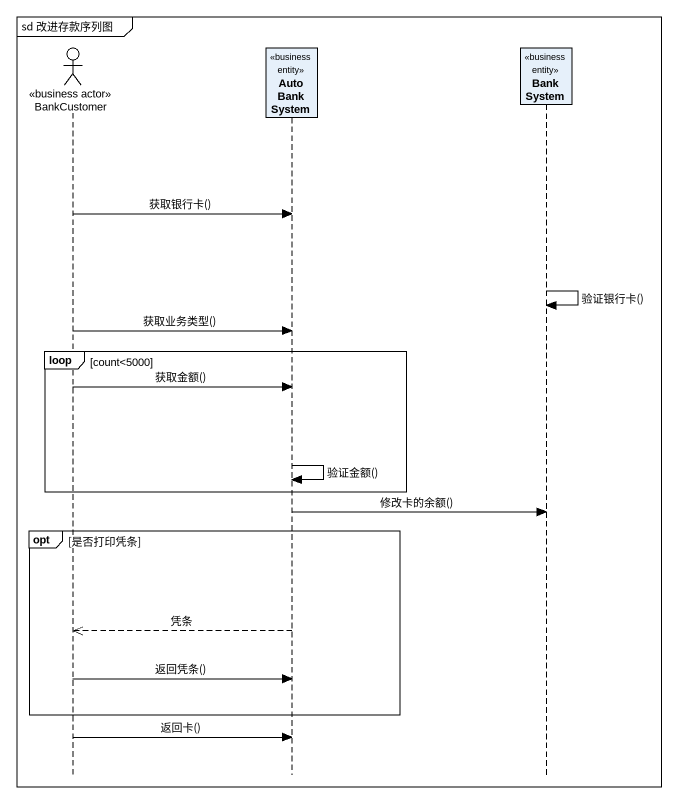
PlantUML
@startuml
mainframe sd 改进存款序列图
hide footbox
actor BankCustomer <<business actor>>
participant AutoBankSystem <<business entity>>
participant BankSystem <<business entity>>

BankCustomer -> AutoBankSystem : 获取银行卡()
BankSystem -> BankSystem : 验证银行卡()
BankCustomer -> AutoBankSystem : 获取业务类型()
loop count<5000
  BankCustomer -> AutoBankSystem : 获取金额()
  AutoBankSystem -> AutoBankSystem : 验证金额()
end
AutoBankSystem -> BankSystem : 修改卡的余额()
opt 是否打印凭条
  AutoBankSystem -->> BankCustomer : 凭条
  BankCustomer -> AutoBankSystem : 返回凭条()
end
BankCustomer -> AutoBankSystem : 返回卡()
@enduml
